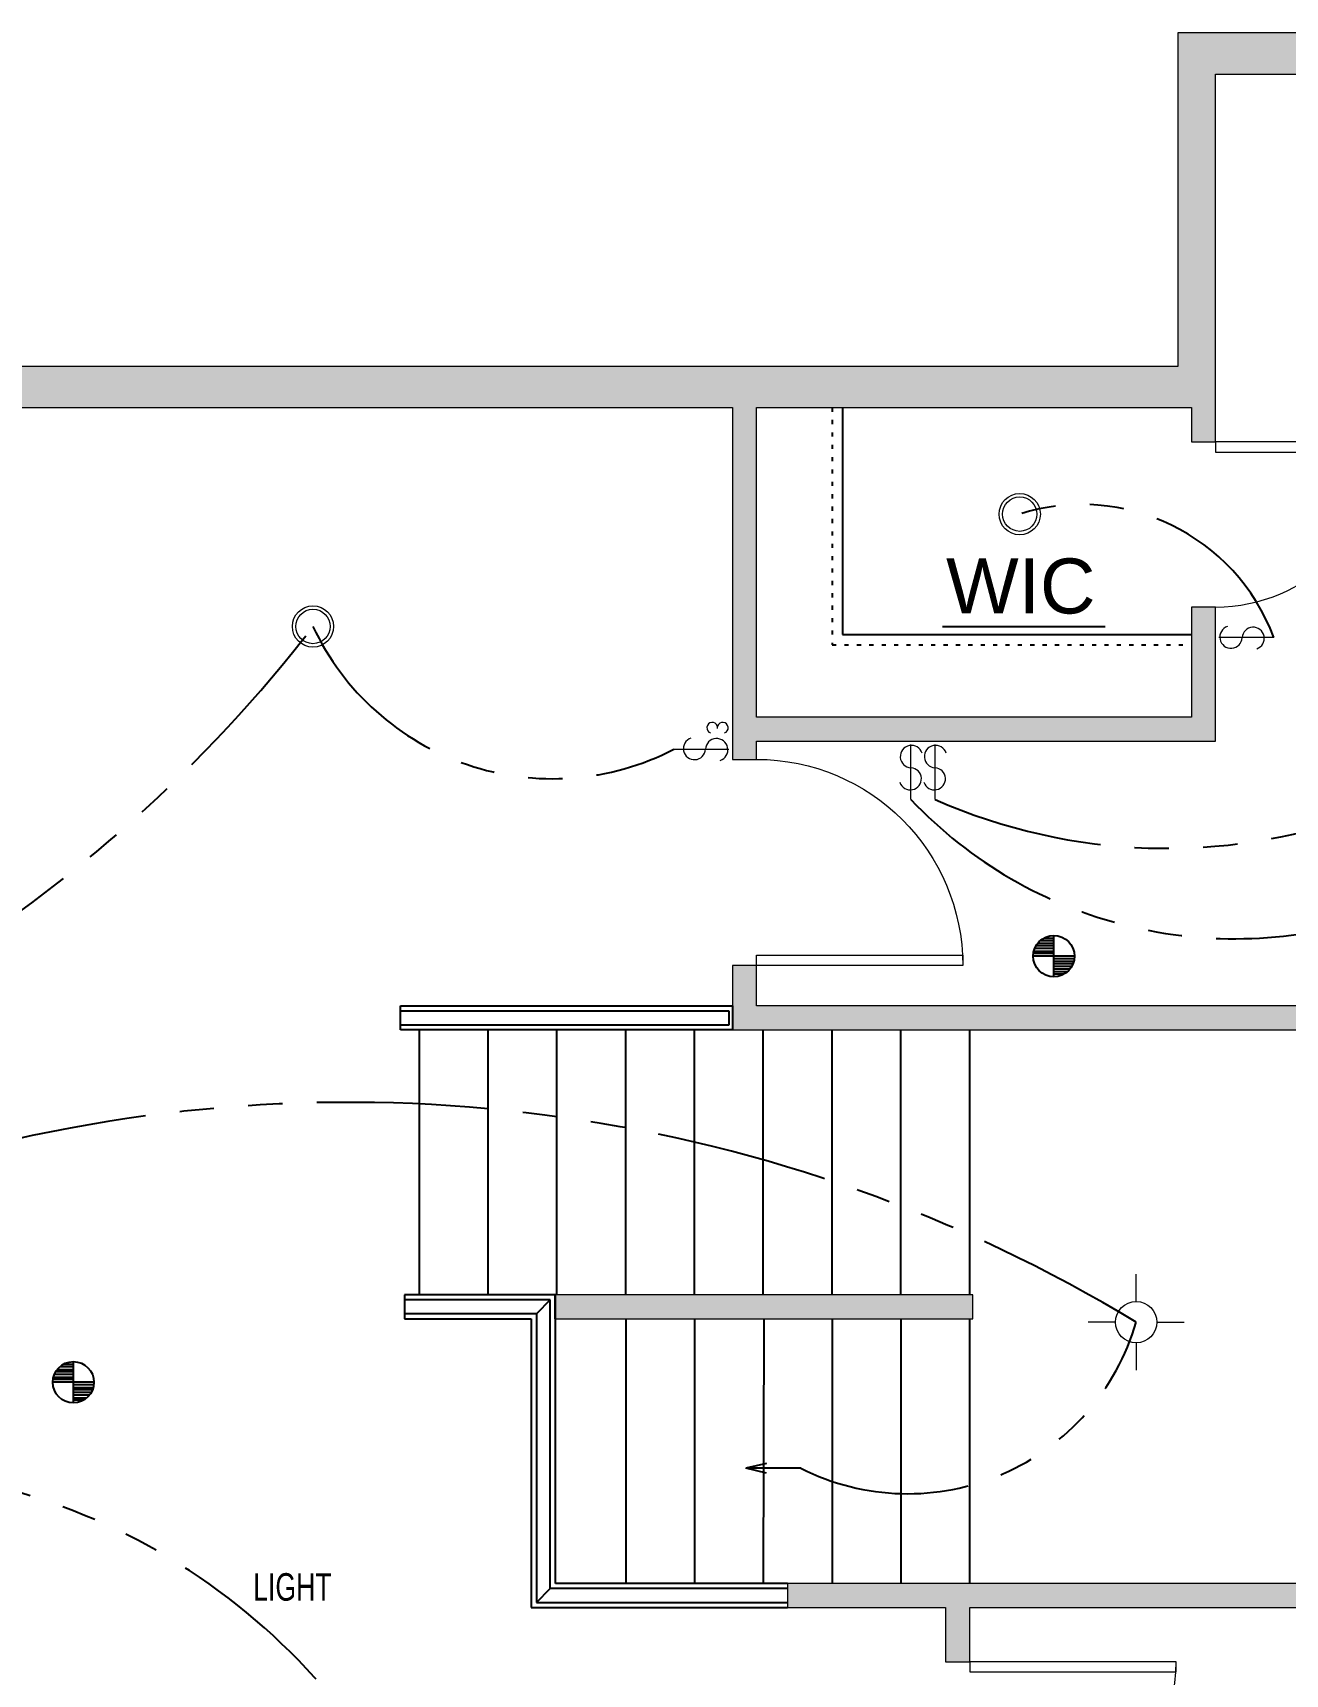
# Model space of a CAD drawing. Header units: inches. Extents: x -28708 to -16583, y 64755 to 66587.
# Drawn here: x -18405.7 to -18223.6, y 65922 to 66160.7 of the extents above; entities that cross this region are included whole.
import ezdxf

# ---------------------------------------------------------------- set-up
doc = ezdxf.new("R2010")
doc.units = ezdxf.units.IN
doc.header["$LTSCALE"] = 20
doc.header["$MEASUREMENT"] = 0
for name, pattern in [('Dashed Small', [4, 1, -2, 1]), ('PHANTOM', [2.5, 1.25, -0.25, 0.25, -0.25, 0.25, -0.25]), ('Solid', [0])]:
    doc.linetypes.add(name, pattern=pattern)
for name, color, linetype in [('DIM', 2, 'Continuous'), ('DOOR', 3, 'Continuous'), ('ELECTRICAL FIXTURES', 1, 'Continuous'), ('HANDRAIL', 2, 'Continuous'), ('SHELF', 1, 'Continuous'), ('STAIR&STEPS', 121, 'Continuous'), ('TEXT', 3, 'Continuous'), ('WALL', 5, 'Continuous')]:
    doc.layers.add(name, color=color, linetype=linetype)
doc.layers.add('Electrical', color=1, linetype='Continuous', lineweight=25)
doc.layers.add('FIXTURES_ INTERIOR', color=1, linetype='Continuous', lineweight=5)
doc.styles.add('Arial', font='arial.ttf')
doc.styles.add('Prov Draftsman NDP', font='')
doc.styles.get('Prov Draftsman NDP').set_extended_font_data('Prov Draftsman NDP')

# ---------------------------------------------------------------- blocks, each defined once
blk = doc.blocks.new('A$C40F0554F')
at = {"layer": 'FIXTURES_ INTERIOR', "linetype": 'Solid'}
for radius in [3, 2.5]:
    blk.add_circle((3, 3), radius, dxfattribs=at)
blk = doc.blocks.new('A$C1B0C7031')
at = {"layer": 'FIXTURES_ INTERIOR', "linetype": 'Solid'}
blk.add_line((8, 1.62), (0, 1.62), dxfattribs=at)
for centre, radius, start, end in [((1.75, 1.7), 1.63, 107.9114, 357.2774), ((4.98, 1.53), 1.61, 288.6673, 176.5257)]:
    blk.add_arc(centre, radius, start, end, dxfattribs=at)
blk = doc.blocks.new('A$C7F914379')
at = {"layer": 'FIXTURES_ INTERIOR', "linetype": 'Solid'}
for p, q in [((1.63, 8), (1.63, 0)), ((4.63, 1.63), (5, 1.63))]:
    blk.add_line(p, q, dxfattribs=at)
for centre, radius, start, end in [((1.72, 4.98), 1.61, 18.6673, 266.5257), ((1.55, 1.75), 1.63, 197.9114, 87.2774), ((4.75, 2.38), 0.792, 288.2098, 161.7902), ((4.75, 0.87), 0.792, 198.2098, 71.7902)]:
    blk.add_arc(centre, radius, start, end, dxfattribs=at)
blk = doc.blocks.new('A$C333D1DB0')
at = {"layer": 'ELECTRICAL FIXTURES', "linetype": 'Solid'}
for p, q in [((0.75, 4.88), (3, 4.88)), ((3, 5.25), (1.13, 5.25)), ((1.63, 5.63), (3, 5.63)), ((3, 0), (3, 6)), ((6, 3), (0, 3)), ((0.13, 3.75), (3, 3.75)), ((3, 3.38), (0.13, 3.38)), ((3, 4.13), (0.25, 4.13)), ((3, 4.5), (0.44, 4.5)), ((5.88, 2.63), (3, 2.63)), ((3, 2.25), (5.88, 2.25)), ((5.75, 1.88), (3, 1.88)), ((5.56, 1.5), (3, 1.5)), ((5.25, 1.13), (3, 1.13)), ((3, 0.75), (4.88, 0.75)), ((4.38, 0.38), (3, 0.38))]:
    blk.add_line(p, q, dxfattribs=at)
blk.add_circle((3, 3), 3, dxfattribs=at)
blk = doc.blocks.new('A$C20AB7A1B')
at = {"layer": 'FIXTURES_ INTERIOR', "linetype": 'Solid'}
for p, q in [((7, 10), (7, 14)), ((4, 7), (0, 7)), ((10, 7), (14, 7)), ((7, 4), (7, 0))]:
    blk.add_line(p, q, dxfattribs=at)
blk.add_circle((7, 7), 3, dxfattribs=at)
blk = doc.blocks.new('A$C3BC31441')
at = {"layer": 'WALL', "linetype": 'Continuous', "lineweight": 0}
for points in [[(444, 452), (445.83, 450.46), (449.5, 452), (449.5, 494.5), (444, 500.5)], [(444, 500.5), (449.5, 494.5), (588, 494.5), (594, 500.5)], [(260.25, 452), (261.42, 447.71), (263.75, 446), (379.25, 446), (380.42, 447.71), (379.25, 452)], [(379.25, 452), (380.42, 447.71), (382.75, 446), (444, 446), (445.83, 450.46), (444, 452)], [(449.5, 452), (445.83, 450.46), (444, 446), (446, 446), (449.5, 452)], [(446, 441), (449.5, 441), (449.5, 452), (446, 446)], [(379.25, 401), (381.87, 399.83), (382.75, 401), (382.75, 446), (380.42, 447.71), (379.25, 446)], [(446, 401), (449.5, 397.5), (449.5, 417), (446, 417)], [(379.25, 394.85), (382.75, 394.85), (382.75, 397.5), (381.87, 399.83), (379.25, 401)], [(382.75, 401), (381.87, 399.83), (382.75, 397.5), (449.5, 397.5), (446, 401)], [(379.25, 355.5), (382.75, 359), (382.75, 364.85), (379.25, 364.85)], [(382.75, 359), (379.25, 355.5), (461.25, 355.5), (463.29, 355.37), (461.25, 359)], [(353.38, 317), (353.38, 313.5), (414.22, 313.5), (414.22, 317)], [(387.24, 275), (387.24, 271.5), (410.25, 271.5), (411.42, 272.37), (410.25, 275)], [(410.25, 275), (411.42, 272.37), (413.75, 271.5), (466.75, 271.5), (461.25, 275)], [(410.25, 263.63), (413.75, 263.63), (413.75, 271.5), (411.42, 272.37), (410.25, 271.5)]]:
    blk.add_hatch(color=9, dxfattribs=at).paths.add_polyline_path(points, flags=0)
at = {"layer": 'DOOR', "color": 9, "linetype": 'Continuous', "lineweight": 0}
for p, q in [((449.5, 441), (449.5, 439.5)), ((473.5, 441), (449.5, 441)), ((449.5, 439.5), (473.5, 439.5)), ((382.75, 364.85), (382.75, 366.35)), ((382.75, 366.35), (412.75, 366.35)), ((412.75, 366.35), (412.75, 364.85)), ((412.75, 364.85), (382.75, 364.85)), ((413.75, 263.63), (413.75, 262.13)), ((443.75, 263.63), (413.75, 263.63)), ((443.75, 262.13), (443.75, 263.63)), ((413.75, 262.13), (443.75, 262.13))]:
    blk.add_line(p, q, dxfattribs=at)
for centre, radius in [((449.5, 441), 24), ((413.75, 263.63), 30)]:
    blk.add_arc(centre, radius, 270, 0, dxfattribs=at)
at = {"layer": 'DOOR', "color": 9, "linetype": 'Continuous', "lineweight": 0, "extrusion": (0, 0, -1)}
blk.add_arc((-382.75, 364.85), 30, 90, 180, dxfattribs=at)
at = {"layer": 'HANDRAIL', "color": 9, "linetype": 'ByBlock', "lineweight": -2}
for p, q in [((330.96, 359), (379.25, 359)), ((330.96, 355.5), (330.96, 359)), ((378.75, 358.25), (330.96, 358.25)), ((378.75, 356.25), (378.75, 358.25)), ((379.25, 359), (379.25, 355.5)), ((330.96, 356.25), (378.75, 356.25)), ((379.25, 355.5), (330.96, 355.5)), ((353.5, 317), (331.58, 317)), ((331.58, 317), (331.58, 313.5)), ((352.75, 316.25), (331.58, 316.25)), ((350.83, 314.33), (352.75, 316.25)), ((352.75, 274.25), (352.75, 316.25)), ((353.5, 275), (353.5, 317)), ((331.58, 314.25), (350.75, 314.25)), ((331.58, 313.5), (350, 313.5)), ((350, 313.5), (350, 271.5)), ((350.75, 314.25), (350.75, 272.25)), ((387.24, 275), (353.5, 275)), ((350.75, 272.26), (352.75, 274.25)), ((350.75, 272.25), (387.24, 272.25)), ((387.24, 274.25), (352.75, 274.25)), ((350, 271.5), (387.24, 271.5))]:
    blk.add_line(p, q, dxfattribs=at)
at = {"layer": 'SHELF', "color": 9, "linetype": 'Dashed Small', "ltscale": 0.03}
for p, q in [((393.75, 446), (393.75, 411.5)), ((393.75, 411.5), (446, 411.5))]:
    blk.add_line(p, q, dxfattribs=at)
at = {"layer": 'SHELF', "color": 9, "linetype": 'Solid'}
for p, q in [((395.25, 446), (395.25, 413)), ((395.25, 413), (446, 413))]:
    blk.add_line(p, q, dxfattribs=at)
at = {"layer": 'STAIR&STEPS', "color": 9, "linetype": 'Solid'}
for p, q in [((333.73, 317), (333.73, 355.5)), ((343.73, 317), (343.73, 355.5)), ((353.73, 317), (353.73, 355.5)), ((363.73, 317), (363.73, 355.5)), ((373.73, 317), (373.73, 355.5)), ((383.73, 317), (383.73, 355.5)), ((393.73, 317), (393.73, 355.5)), ((403.73, 317), (403.73, 355.5)), ((413.73, 355.5), (413.73, 317)), ((363.73, 313.5), (363.73, 275)), ((373.73, 313.5), (373.73, 275)), ((383.8, 313.5), (383.73, 275)), ((393.73, 313.5), (393.73, 275)), ((403.73, 313.5), (403.73, 275)), ((413.73, 313.5), (413.73, 275))]:
    blk.add_line(p, q, dxfattribs=at)
at = {"layer": 'WALL', "color": 9, "linetype": 'Continuous', "lineweight": 0}
for p, q in [((444, 500.5), (444, 452)), ((594, 500.5), (444, 500.5)), ((449.5, 452), (449.5, 494.5)), ((449.5, 494.5), (588, 494.5)), ((379.25, 452), (260.25, 452)), ((444, 452), (379.25, 452)), ((449.5, 441), (449.5, 452)), ((263.75, 446), (379.25, 446)), ((379.25, 446), (379.25, 401)), ((382.75, 446), (444, 446)), ((382.75, 401), (382.75, 446)), ((444, 446), (446, 446)), ((446, 446), (446, 441)), ((446, 441), (449.5, 441)), ((449.5, 417), (446, 417)), ((446, 417), (446, 401)), ((449.5, 397.5), (449.5, 417)), ((379.25, 401), (379.25, 394.85)), ((446, 401), (382.75, 401)), ((382.75, 394.85), (382.75, 397.5)), ((382.75, 397.5), (449.5, 397.5)), ((379.25, 394.85), (382.75, 394.85)), ((382.75, 364.85), (379.25, 364.85)), ((379.25, 364.85), (379.25, 355.5)), ((382.75, 359), (382.75, 364.85)), ((461.25, 359), (382.75, 359)), ((379.25, 355.5), (461.25, 355.5)), ((353.38, 317), (353.38, 313.5)), ((414.22, 317), (353.38, 317)), ((414.22, 313.5), (414.22, 317)), ((353.38, 313.5), (414.22, 313.5)), ((387.24, 275), (387.24, 271.5)), ((410.25, 275), (387.24, 275)), ((461.25, 275), (410.25, 275)), ((387.24, 271.5), (410.25, 271.5)), ((410.25, 271.5), (410.25, 263.63)), ((413.75, 271.5), (466.75, 271.5)), ((413.75, 263.63), (413.75, 271.5)), ((410.25, 263.63), (413.75, 263.63))]:
    blk.add_line(p, q, dxfattribs=at)

msp = doc.modelspace()

# ---------------------------------------------------------------- linework, layer by layer
at = {"layer": 'Electrical', "linetype": 'PHANTOM'}
for p in [(-18299.0418, 65952.6944), (-18294.0418, 65951.9759), (-18299.0418, 65951.2574)]:
    msp.add_line(p, (-18302.0418, 65951.9759), dxfattribs=at)
for centre, radius, start, end in [((-18253.1771, 66062.3302), 29.8041, 20.513304, 107.67129), ((-18231.0103, 66093.7456), 64.7608, 223.428419, 353.9997), ((-18240.8272, 66126.0128), 83.8625, 246.295327, 332.258262), ((-18530.6961, 66202.1193), 209.2136, 301.363747, 322.373684), ((-18330.1515, 66090.7564), 38.4966, 205.155415, 297.270304), ((-18359.7893, 65784.175), 221.0202, 58.799064, 104.938057), ((-18278.4918, 65982.8467), 34.5659, 243.26513, 343.839299), ((-18433.5142, 65859.5903), 92.5394, 10.864921, 79.570824), ((-18341.2482, 65952.7461), 75.7254, 184.275262, 268.95176)]:
    msp.add_arc(centre, radius, start, end, dxfattribs=at)
at = {"layer": 'TEXT', "color": 9, "linetype": 'ByBlock', "lineweight": -2}
msp.add_line((-18273.4354, 66074.3871), (-18249.8236, 66074.3871), dxfattribs=at)

# ---------------------------------------------------------------- block references
at = {"layer": 'DIM', "color": 6, "linetype": 'ByBlock', "lineweight": -2}
msp.add_blockref('A$C3BC31441', (-18683.2518, 65660.2242), dxfattribs=at)
at = {"layer": 'ELECTRICAL FIXTURES', "linetype": 'ByBlock', "lineweight": -2}
for name, p in [('A$C40F0554F', (-18265.2243, 66087.7281)), ('A$C40F0554F', (-18367.997, 66071.3925)), ('A$C1B0C7031', (-18233.2519, 66071.1496)), ('A$C333D1DB0', (-18260.2682, 66023.4496)), ('A$C20AB7A1B', (-18252.2918, 65966.2259)), ('A$C333D1DB0', (-18402.8445, 65961.4865))]:
    msp.add_blockref(name, p, dxfattribs=at)
for name, p, rotation in [('A$C7F914379', (-18304.5471, 66054.913), 90), ('A$C1B0C7031', (-18279.6666, 66057.2259), 270), ('A$C1B0C7031', (-18276.1666, 66057.2259), 270)]:
    msp.add_blockref(name, p, dxfattribs=dict(at, rotation=rotation))

# ---------------------------------------------------------------- texts
at = {"layer": 'ELECTRICAL FIXTURES', "linetype": 'Dashed Small', "style": 'Prov Draftsman NDP', "width": 0.724161}
msp.add_text('LIGHT', height=4, rotation=360, dxfattribs=at).set_placement((-18373.6931, 65932.7259))
at = {"layer": 'TEXT', "color": 9, "linetype": 'Solid', "style": 'Arial'}
msp.add_text('WIC', height=8, dxfattribs=at).set_placement((-18272.934, 66076.2824))

doc.saveas('drawing.dxf')
